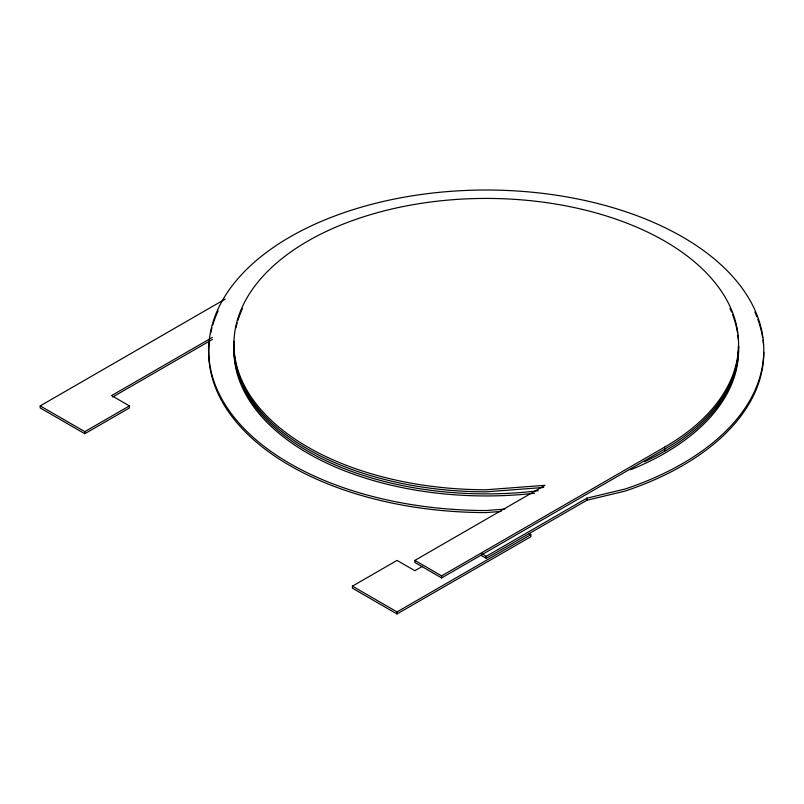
<?xml version="1.0" encoding="UTF-8"?>
<svg xmlns="http://www.w3.org/2000/svg" width="804" height="804" viewBox="0 0 804 804"><rect width="100%" height="100%" fill="white"/><g stroke="black" fill="none" stroke-linecap="round" stroke-linejoin="round"><path stroke-width="1.21" d="M212.387 337.389L111.565 395.598L129.414 405.899L129.414 407.96L84.802 433.708L40.2 407.96L40.2 405.899L225.15 299.118M112.65 397.025L212.387 339.449M40.2 405.899L84.802 431.647L129.414 405.899M528.71 533.424L530.851 534.66L530.851 536.72L397.035 613.975L352.433 588.216L352.433 586.156L397.035 560.408L414.874 570.709L422.492 566.317M738.564 346.152A252.325 145.675 0 0 1 664.667 449.155L441.637 577.925L414.874 562.468L414.874 560.408L544.971 485.304L486.249 489.767A252.325 145.675 0 0 1 242.527 306.384A252.325 145.675 0 0 1 612.407 217.934A252.325 145.675 0 0 1 664.667 447.094L664.667 451.215M414.874 560.408L441.637 575.865L664.667 447.094M481.968 553.815L486.249 556.288L586.94 498.158L625.02 489.043A277.551 160.247 0 0 0 664.657 227.512A277.551 160.247 0 0 0 225.432 295.46A277.551 160.247 0 0 0 486.249 510.52L504.781 509.103M480.892 555.262L486.249 558.348L586.94 500.219L625.02 491.103A277.551 160.247 0 0 0 763.8 352.333M352.433 586.156L397.035 611.914L530.851 534.66M543.715 487.455L486.249 491.827A252.325 145.675 0 0 1 234.064 341.268M501.073 511.444L486.249 512.58A277.551 160.247 0 0 1 209.211 342.514M586.94 498.158L586.94 500.219M486.249 556.288L486.249 558.348M441.637 575.865L441.637 577.925M397.035 611.914L397.035 613.975M84.802 431.647L84.802 433.708M210.799 332.645A277.551 160.247 0 0 1 211.985 327.731M212.678 325.278A277.551 160.247 0 0 1 218.145 310.857M754.886 312.032A277.551 160.247 0 0 1 756.896 316.806M757.81 319.208A277.551 160.247 0 0 1 762.624 337.579M762.986 340.042A277.551 160.247 0 0 1 763.509 344.976M738.564 350.273A252.325 145.675 0 0 1 630.527 469.777M534.62 493.244A252.325 145.675 0 0 1 233.964 347.83M738.484 346.614A252.325 145.675 0 0 1 738.554 349.057M738.534 345.77A252.325 145.675 0 0 1 644.396 461.727M538.288 490.752A252.325 145.675 0 0 1 233.964 345.77M235.944 327.751A252.325 145.675 0 0 1 237.17 322.856M237.894 320.414A252.325 145.675 0 0 1 242.527 308.445M729.972 308.445A252.325 145.675 0 0 1 731.529 311.992M732.494 314.384A252.325 145.675 0 0 1 737.489 332.665M737.841 335.127A252.325 145.675 0 0 1 738.343 340.042"/></g></svg>
